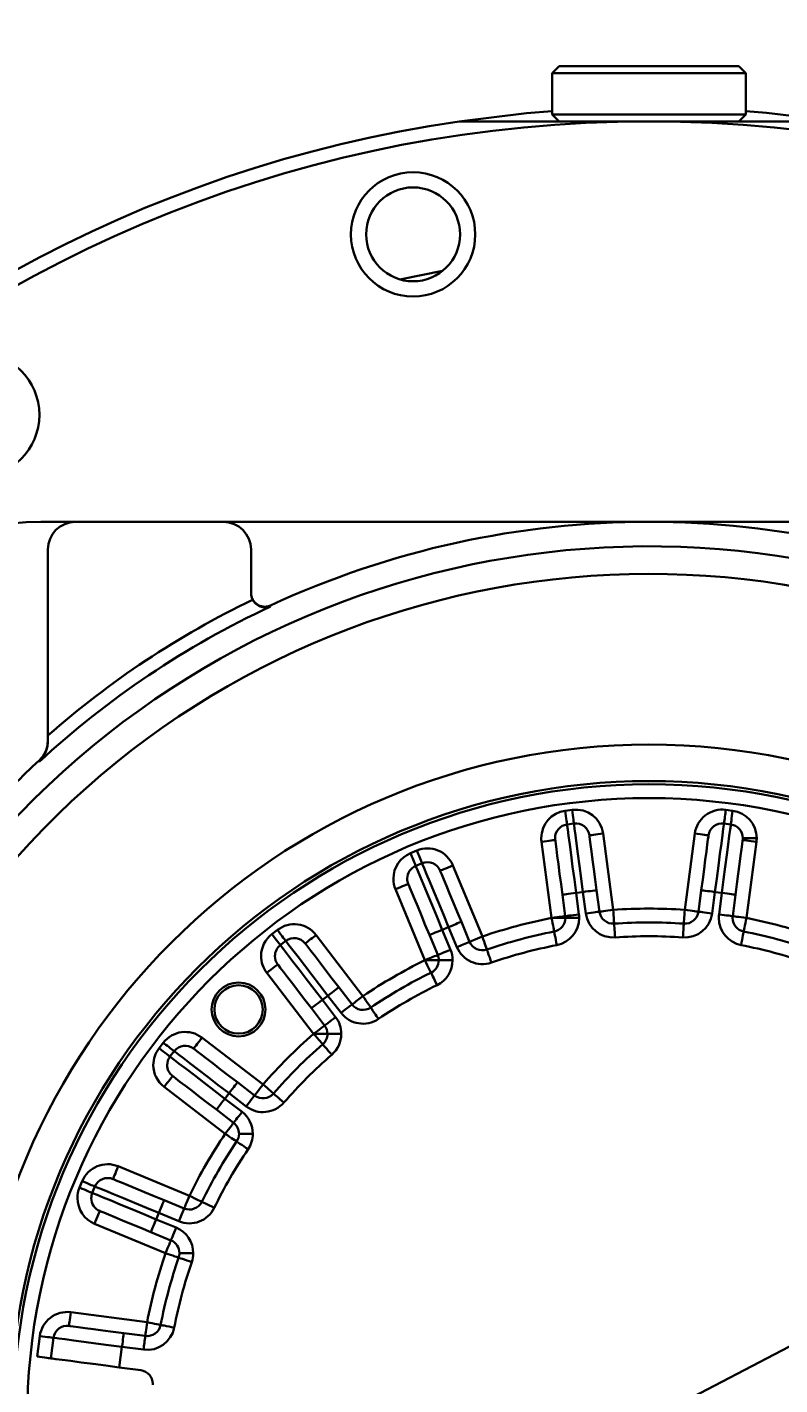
# Model space of a CAD drawing. Header units: millimetres. Extents: x 8 to 22425, y -1213 to 4973.
# Drawn here: x 2287.2 to 2341.7, y 3467.3 to 3565.6 of the extents above; entities that cross this region are included whole.
import ezdxf

# ---------------------------------------------------------------- set-up
doc = ezdxf.new("R2010")
doc.units = ezdxf.units.MM
doc.header["$PDSIZE"] = -1
doc.styles.get("Standard").update_dxf_attribs({"font": 'hyswlongfangsong.ttf'})
doc.dimstyles.new('ISO-25', dxfattribs={"dimscale": 25, "dimtxt": 3.5, "dimasz": 1.6, "dimexe": 1.25, "dimexo": 0.625, "dimtad": 1, "dimdec": 0, "dimzin": 9, "dimdsep": 46, "dimtxsty": 'Standard', "dimcen": 2.5, "dimadec": 0, "dimazin": 2, "dimtfac": 1, "dimtdec": 0, "dimtofl": 0, "dimtmove": 0, "dimatfit": 3, "dimfxl": 1, "dimarcsym": 0})

# ---------------------------------------------------------------- blocks, each defined once
blk = doc.blocks.new('*D106')
at = {"color": 0, "lineweight": -2, "transparency": 16777216}
for p, q in [((2347.866, 4204.777), (3099.953, 4204.777)), ((3068.703, 4164.777), (3068.703, 3504.777)), ((2347.866, 3464.777), (3099.953, 3464.777))]:
    blk.add_line(p, q, dxfattribs=at)
at = {"color": 0, "transparency": 16777216}
for points in [[(3062.036, 4164.777), (3075.369, 4164.777), (3068.703, 4204.777)], [(3062.036, 3504.777), (3075.369, 3504.777), (3068.703, 3464.777)]]:
    blk.add_solid(points, dxfattribs=at)
at = {"layer": 'Defpoints', "color": 0, "transparency": 16777216}
for p in [(2332.241, 4204.777), (2332.241, 3464.777), (3068.703, 3464.777)]:
    blk.add_point(p, dxfattribs=at)
at = {"color": 0, "transparency": 16777216, "insert": (3009.328, 3684.478), "char_height": 87.5, "attachment_point": 5, "rotation": 90}
blk.add_mtext('740', dxfattribs=at)
blk = doc.blocks.new('*D160')
at = {"color": 0, "lineweight": -2, "transparency": 16777216}
for p, q in [((1471.299, 4440.639), (467.052, 4440.639)), ((498.302, 2852.777), (498.302, 4400.639)), ((2323.116, 2812.777), (467.052, 2812.777))]:
    blk.add_line(p, q, dxfattribs=at)
at = {"color": 0, "transparency": 16777216}
for points in [[(491.636, 4400.639), (504.969, 4400.639), (498.302, 4440.639)], [(491.636, 2852.777), (504.969, 2852.777), (498.302, 2812.777)]]:
    blk.add_solid(points, dxfattribs=at)
at = {"layer": 'Defpoints', "color": 0, "transparency": 16777216}
for p in [(498.302, 4440.639), (1486.924, 4440.639), (2338.741, 2812.777)]:
    blk.add_point(p, dxfattribs=at)
at = {"color": 0, "transparency": 16777216, "insert": (438.927, 3626.708), "char_height": 87.5, "attachment_point": 5, "rotation": 90}
blk.add_mtext('1628', dxfattribs=at)

msp = doc.modelspace()

# ---------------------------------------------------------------- linework, layer by layer
at = {"color": 161, "lineweight": 30, "true_color": 0x67adff}
for p, q in [((2325.741, 3562.777), (2325.242, 3562.277)), ((2325.741, 3562.777), (2338.741, 3562.777)), ((2339.241, 3562.277), (2338.741, 3562.777)), ((2325.242, 3562.277), (2325.242, 3559.277)), ((2339.241, 3562.277), (2325.242, 3562.277)), ((2339.241, 3559.277), (2339.241, 3562.277)), ((2325.242, 3559.277), (2325.741, 3558.777)), ((2325.242, 3559.277), (2338.859, 3559.277)), ((2338.741, 3558.777), (2339.241, 3559.277)), ((2338.859, 3559.277), (2339.241, 3559.277)), ((2314.217, 3547.332), (2317.301, 3547.945)), ((2290.741, 3529.777), (2288.241, 3529.777)), ((2301.442, 3529.777), (2290.741, 3529.777)), ((2363.041, 3529.777), (2301.442, 3529.777)), ((2288.742, 3527.777), (2288.742, 3514.317)), ((2303.441, 3524.615), (2303.441, 3527.777)), ((2304.862, 3523.651), (2304.862, 3523.729)), ((2326.185, 3508.863), (2326.681, 3508.929)), ((2337.802, 3508.929), (2338.298, 3508.863)), ((2326.811, 3507.937), (2326.316, 3507.872)), ((2338.167, 3507.872), (2337.671, 3507.937)), ((2325.19, 3501.099), (2324.463, 3506.619)), ((2328.925, 3507.207), (2329.652, 3501.686)), ((2334.831, 3501.686), (2335.558, 3507.207)), ((2339.037, 3506.88), (2340.037, 3506.88)), ((2340.02, 3506.619), (2339.293, 3501.099)), ((2314.981, 3505.794), (2315.443, 3505.985)), ((2315.826, 3505.061), (2315.364, 3504.87)), ((2318.056, 3504.903), (2320.187, 3499.758)), ((2316.029, 3498.036), (2313.899, 3503.181)), ((2325.977, 3502.784), (2326.181, 3501.229)), ((2327.464, 3502.98), (2326.968, 3502.915)), ((2326.968, 3502.915), (2327.173, 3501.36)), ((2327.669, 3501.425), (2327.464, 3502.98)), ((2328.66, 3501.555), (2328.455, 3503.11)), ((2336.028, 3503.11), (2335.823, 3501.555)), ((2337.019, 3502.98), (2336.814, 3501.425)), ((2337.514, 3502.915), (2337.019, 3502.98)), ((2337.31, 3501.36), (2337.514, 3502.915)), ((2338.301, 3501.229), (2338.506, 3502.784)), ((2319.263, 3499.375), (2318.663, 3500.824)), ((2327.19, 3501.099), (2326.19, 3501.099)), ((2304.953, 3499.929), (2305.35, 3500.233)), ((2308.154, 3499.864), (2311.544, 3495.446)), ((2316.353, 3499.868), (2316.954, 3498.419)), ((2317.739, 3500.442), (2317.277, 3500.25)), ((2317.277, 3500.25), (2317.877, 3498.801)), ((2318.339, 3498.993), (2317.739, 3500.442)), ((2305.959, 3499.44), (2305.562, 3499.135)), ((2318.03, 3498.036), (2317.029, 3498.036)), ((2307.974, 3492.707), (2304.584, 3497.124)), ((2310.75, 3494.837), (2309.796, 3496.082)), ((2309.002, 3495.473), (2308.606, 3495.169)), ((2308.606, 3495.169), (2309.561, 3493.924)), ((2309.957, 3494.229), (2309.002, 3495.473)), ((2307.813, 3494.56), (2308.767, 3493.315)), ((2309.974, 3492.707), (2308.974, 3492.707)), ((2296.785, 3491.668), (2297.09, 3492.065)), ((2299.894, 3492.434), (2304.311, 3489.044)), ((2297.883, 3491.456), (2297.578, 3491.059)), ((2301.572, 3485.474), (2297.154, 3488.864)), ((2303.703, 3488.251), (2302.458, 3489.206)), ((2301.849, 3488.412), (2301.545, 3488.016)), ((2301.545, 3488.016), (2302.79, 3487.061)), ((2303.094, 3487.457), (2301.849, 3488.412)), ((2300.936, 3487.222), (2302.181, 3486.267)), ((2303.572, 3485.474), (2302.572, 3485.474)), ((2293.837, 3483.119), (2298.982, 3480.988)), ((2291.033, 3481.575), (2291.224, 3482.037)), ((2292.149, 3481.654), (2291.957, 3481.192)), ((2298.6, 3480.065), (2297.151, 3480.665)), ((2297.26, 3476.831), (2292.116, 3478.962)), ((2296.768, 3479.741), (2296.576, 3479.279)), ((2296.576, 3479.279), (2298.026, 3478.679)), ((2298.217, 3479.141), (2296.768, 3479.741)), ((2296.194, 3478.355), (2297.643, 3477.755)), ((2357.078, 3477.706), (2332.241, 3464.777)), ((2299.26, 3476.831), (2298.26, 3476.831)), ((2290.399, 3472.555), (2295.919, 3471.828)), ((2295.789, 3470.836), (2294.234, 3471.041)), ((2287.959, 3469.346), (2288.155, 3470.833)), ((2289.146, 3470.702), (2288.95, 3469.215)), ((2294.104, 3470.05), (2293.908, 3468.563)), ((2295.659, 3469.845), (2294.104, 3470.05)), ((2293.908, 3468.563), (2295.463, 3468.358))]:
    msp.add_line(p, q, dxfattribs=at)
at = {"color": 161, "lineweight": 30, "true_color": 0x67adff, "flags": 128}
for points in [[(2318.494, 3558.777), (2323.38, 3559.362), (2325.242, 3559.518)], [(2339.241, 3559.518), (2340.742, 3559.396), (2345.989, 3558.777)], [(2326.316, 3507.872), (2326.313, 3507.891), (2326.306, 3507.947), (2326.294, 3508.039), (2326.278, 3508.162), (2326.258, 3508.312), (2326.235, 3508.484), (2326.21, 3508.67), (2326.185, 3508.863)], [(2326.681, 3508.929), (2326.706, 3508.735), (2326.731, 3508.549), (2326.754, 3508.378), (2326.773, 3508.228), (2326.789, 3508.104), (2326.801, 3508.013), (2326.809, 3507.956), (2326.811, 3507.937)], [(2338.298, 3508.863), (2338.272, 3508.67), (2338.248, 3508.484), (2338.225, 3508.312), (2338.205, 3508.162), (2338.189, 3508.039), (2338.177, 3507.947), (2338.17, 3507.891), (2338.167, 3507.872)], [(2326.968, 3502.915), (2326.841, 3503.882), (2326.719, 3504.812), (2326.606, 3505.669), (2326.507, 3506.42), (2326.425, 3507.036), (2326.365, 3507.495), (2326.328, 3507.777), (2326.316, 3507.872)], [(2326.811, 3507.937), (2326.824, 3507.842), (2326.861, 3507.56), (2326.921, 3507.102), (2327.002, 3506.485), (2327.102, 3505.734), (2327.214, 3504.877), (2327.337, 3503.947), (2327.464, 3502.98)], [(2337.019, 3502.98), (2337.146, 3503.947), (2337.269, 3504.877), (2337.381, 3505.734), (2337.48, 3506.485), (2337.562, 3507.102), (2337.622, 3507.56), (2337.659, 3507.842), (2337.671, 3507.937)], [(2338.167, 3507.872), (2338.155, 3507.777), (2338.118, 3507.495), (2338.057, 3507.036), (2337.976, 3506.42), (2337.877, 3505.669), (2337.764, 3504.812), (2337.642, 3503.882), (2337.514, 3502.915)], [(2324.463, 3506.619), (2324.657, 3506.645), (2324.843, 3506.669), (2325.014, 3506.692), (2325.164, 3506.712), (2325.288, 3506.728), (2325.379, 3506.74), (2325.436, 3506.747), (2325.455, 3506.75)], [(2325.977, 3502.784), (2325.875, 3503.558), (2325.777, 3504.302), (2325.687, 3504.987), (2325.608, 3505.588), (2325.543, 3506.082), (2325.495, 3506.448), (2325.465, 3506.674), (2325.455, 3506.75)], [(2327.933, 3507.076), (2327.952, 3507.079), (2328.009, 3507.086), (2328.101, 3507.098), (2328.224, 3507.114), (2328.374, 3507.134), (2328.546, 3507.157), (2328.731, 3507.181), (2328.925, 3507.207)], [(2327.933, 3507.076), (2327.943, 3507), (2327.973, 3506.774), (2328.021, 3506.408), (2328.086, 3505.915), (2328.165, 3505.314), (2328.256, 3504.628), (2328.354, 3503.884), (2328.455, 3503.11)], [(2335.558, 3507.207), (2335.751, 3507.181), (2335.937, 3507.157), (2336.109, 3507.134), (2336.259, 3507.114), (2336.382, 3507.098), (2336.474, 3507.086), (2336.531, 3507.079), (2336.55, 3507.076)], [(2336.028, 3503.11), (2336.129, 3503.884), (2336.227, 3504.628), (2336.317, 3505.314), (2336.397, 3505.915), (2336.461, 3506.408), (2336.51, 3506.774), (2336.54, 3507), (2336.55, 3507.076)], [(2339.028, 3506.75), (2339.018, 3506.674), (2338.988, 3506.448), (2338.94, 3506.082), (2338.875, 3505.588), (2338.796, 3504.987), (2338.706, 3504.302), (2338.608, 3503.558), (2338.506, 3502.784)], [(2339.028, 3506.75), (2339.047, 3506.747), (2339.104, 3506.74), (2339.195, 3506.728), (2339.319, 3506.712), (2339.469, 3506.692), (2339.64, 3506.669), (2339.826, 3506.645), (2340.02, 3506.619)], [(2317.277, 3500.25), (2316.904, 3501.152), (2316.545, 3502.018), (2316.214, 3502.817), (2315.924, 3503.517), (2315.686, 3504.091), (2315.509, 3504.518), (2315.401, 3504.781), (2315.364, 3504.87)], [(2315.826, 3505.061), (2315.863, 3504.972), (2315.971, 3504.709), (2316.148, 3504.283), (2316.386, 3503.708), (2316.676, 3503.008), (2317.007, 3502.209), (2317.366, 3501.343), (2317.739, 3500.442)], [(2317.132, 3504.52), (2317.15, 3504.527), (2317.203, 3504.549), (2317.288, 3504.584), (2317.403, 3504.632), (2317.543, 3504.69), (2317.703, 3504.756), (2317.876, 3504.828), (2318.056, 3504.903)], [(2317.132, 3504.52), (2317.161, 3504.449), (2317.249, 3504.239), (2317.39, 3503.897), (2317.581, 3503.437), (2317.812, 3502.877), (2318.077, 3502.239), (2318.365, 3501.545), (2318.663, 3500.824)], [(2313.899, 3503.181), (2314.079, 3503.255), (2314.252, 3503.327), (2314.412, 3503.393), (2314.552, 3503.451), (2314.667, 3503.499), (2314.752, 3503.534), (2314.805, 3503.556), (2314.823, 3503.563)], [(2316.353, 3499.868), (2316.055, 3500.589), (2315.768, 3501.282), (2315.503, 3501.921), (2315.271, 3502.481), (2315.081, 3502.94), (2314.939, 3503.282), (2314.852, 3503.492), (2314.823, 3503.563)], [(2325.977, 3502.784), (2325.996, 3502.787), (2326.052, 3502.794), (2326.144, 3502.806), (2326.267, 3502.822), (2326.417, 3502.842), (2326.589, 3502.865), (2326.775, 3502.889), (2326.968, 3502.915)], [(2327.464, 3502.98), (2327.658, 3503.005), (2327.844, 3503.03), (2328.015, 3503.052), (2328.165, 3503.072), (2328.288, 3503.088), (2328.38, 3503.1), (2328.436, 3503.108), (2328.455, 3503.11)], [(2336.028, 3503.11), (2336.047, 3503.108), (2336.103, 3503.1), (2336.194, 3503.088), (2336.318, 3503.072), (2336.468, 3503.052), (2336.639, 3503.03), (2336.825, 3503.005), (2337.019, 3502.98)], [(2337.514, 3502.915), (2337.708, 3502.889), (2337.894, 3502.865), (2338.066, 3502.842), (2338.216, 3502.822), (2338.339, 3502.806), (2338.43, 3502.794), (2338.487, 3502.787), (2338.506, 3502.784)], [(2328.66, 3501.555), (2328.641, 3501.553), (2328.585, 3501.545), (2328.493, 3501.533), (2328.37, 3501.517), (2328.219, 3501.497), (2328.048, 3501.475), (2327.862, 3501.45), (2327.669, 3501.425)], [(2329.652, 3501.686), (2329.458, 3501.66), (2329.272, 3501.636), (2329.101, 3501.613), (2328.951, 3501.594), (2328.827, 3501.577), (2328.736, 3501.565), (2328.679, 3501.558), (2328.66, 3501.555)], [(2329.652, 3501.686), (2329.665, 3501.491), (2329.678, 3501.304), (2329.69, 3501.132), (2329.701, 3500.981), (2329.71, 3500.856), (2329.716, 3500.764), (2329.72, 3500.708), (2329.722, 3500.688)], [(2334.831, 3501.686), (2334.817, 3501.491), (2334.804, 3501.304), (2334.793, 3501.132), (2334.782, 3500.981), (2334.773, 3500.856), (2334.766, 3500.764), (2334.763, 3500.708), (2334.761, 3500.688)], [(2335.823, 3501.555), (2335.803, 3501.558), (2335.747, 3501.565), (2335.656, 3501.577), (2335.532, 3501.594), (2335.382, 3501.613), (2335.211, 3501.636), (2335.025, 3501.66), (2334.831, 3501.686)], [(2336.814, 3501.425), (2336.621, 3501.45), (2336.435, 3501.475), (2336.263, 3501.497), (2336.113, 3501.517), (2335.99, 3501.533), (2335.898, 3501.545), (2335.842, 3501.553), (2335.823, 3501.555)], [(2317.739, 3500.442), (2317.919, 3500.516), (2318.093, 3500.588), (2318.253, 3500.654), (2318.392, 3500.712), (2318.507, 3500.76), (2318.592, 3500.795), (2318.645, 3500.817), (2318.663, 3500.824)], [(2326.181, 3501.229), (2326.163, 3501.227), (2326.106, 3501.219), (2326.014, 3501.207), (2325.891, 3501.191), (2325.741, 3501.171), (2325.57, 3501.148), (2325.384, 3501.124), (2325.19, 3501.099)], [(2325.19, 3501.099), (2325.227, 3500.907), (2325.263, 3500.723), (2325.296, 3500.553), (2325.325, 3500.404), (2325.349, 3500.282), (2325.366, 3500.192), (2325.377, 3500.136), (2325.381, 3500.117)], [(2327.173, 3501.36), (2326.98, 3501.334), (2326.794, 3501.31), (2326.622, 3501.287), (2326.472, 3501.267), (2326.349, 3501.251), (2326.257, 3501.239), (2326.2, 3501.232), (2326.181, 3501.229)], [(2329.791, 3499.691), (2329.778, 3499.885), (2329.765, 3500.073), (2329.753, 3500.245), (2329.742, 3500.396), (2329.733, 3500.52), (2329.727, 3500.612), (2329.723, 3500.669), (2329.722, 3500.688)], [(2334.691, 3499.691), (2334.705, 3499.885), (2334.718, 3500.073), (2334.73, 3500.245), (2334.741, 3500.396), (2334.75, 3500.52), (2334.756, 3500.612), (2334.76, 3500.669), (2334.761, 3500.688)], [(2338.301, 3501.229), (2338.282, 3501.232), (2338.226, 3501.239), (2338.134, 3501.251), (2338.011, 3501.267), (2337.861, 3501.287), (2337.689, 3501.31), (2337.503, 3501.334), (2337.31, 3501.36)], [(2339.293, 3501.099), (2339.099, 3501.124), (2338.913, 3501.148), (2338.742, 3501.171), (2338.592, 3501.191), (2338.468, 3501.207), (2338.377, 3501.219), (2338.32, 3501.227), (2338.301, 3501.229)], [(2339.293, 3501.099), (2339.256, 3500.907), (2339.22, 3500.723), (2339.187, 3500.553), (2339.158, 3500.404), (2339.134, 3500.282), (2339.117, 3500.192), (2339.106, 3500.136), (2339.102, 3500.117)], [(2305.562, 3499.135), (2305.55, 3499.151), (2305.516, 3499.196), (2305.459, 3499.269), (2305.384, 3499.368), (2305.292, 3499.488), (2305.186, 3499.625), (2305.072, 3499.774), (2304.953, 3499.929)], [(2305.35, 3500.233), (2305.468, 3500.078), (2305.583, 3499.929), (2305.688, 3499.792), (2305.78, 3499.672), (2305.856, 3499.573), (2305.912, 3499.5), (2305.947, 3499.455), (2305.959, 3499.44)], [(2316.353, 3499.868), (2316.371, 3499.875), (2316.423, 3499.897), (2316.509, 3499.932), (2316.624, 3499.98), (2316.764, 3500.038), (2316.924, 3500.104), (2317.097, 3500.176), (2317.277, 3500.25)], [(2320.187, 3499.758), (2320.007, 3499.683), (2319.834, 3499.612), (2319.674, 3499.545), (2319.534, 3499.487), (2319.419, 3499.44), (2319.333, 3499.404), (2319.281, 3499.383), (2319.263, 3499.375)], [(2320.187, 3499.758), (2320.25, 3499.574), (2320.312, 3499.396), (2320.368, 3499.233), (2320.417, 3499.089), (2320.458, 3498.972), (2320.488, 3498.885), (2320.507, 3498.831), (2320.513, 3498.813)], [(2325.571, 3499.135), (2325.534, 3499.327), (2325.499, 3499.511), (2325.466, 3499.681), (2325.437, 3499.829), (2325.413, 3499.951), (2325.395, 3500.042), (2325.385, 3500.098), (2325.381, 3500.117)], [(2338.911, 3499.135), (2338.949, 3499.327), (2338.984, 3499.511), (2339.017, 3499.681), (2339.046, 3499.829), (2339.07, 3499.951), (2339.087, 3500.042), (2339.098, 3500.098), (2339.102, 3500.117)], [(2308.606, 3495.169), (2308.012, 3495.942), (2307.441, 3496.687), (2306.915, 3497.372), (2306.454, 3497.974), (2306.075, 3498.467), (2305.794, 3498.833), (2305.621, 3499.059), (2305.562, 3499.135)], [(2305.959, 3499.44), (2306.017, 3499.364), (2306.19, 3499.138), (2306.472, 3498.771), (2306.85, 3498.278), (2307.311, 3497.677), (2307.837, 3496.991), (2308.409, 3496.247), (2309.002, 3495.473)], [(2307.361, 3499.255), (2307.407, 3499.194), (2307.546, 3499.014), (2307.771, 3498.72), (2308.074, 3498.326), (2308.443, 3497.845), (2308.864, 3497.296), (2309.321, 3496.701), (2309.796, 3496.082)], [(2317.877, 3498.801), (2317.697, 3498.727), (2317.524, 3498.655), (2317.364, 3498.589), (2317.224, 3498.531), (2317.109, 3498.483), (2317.024, 3498.448), (2316.971, 3498.426), (2316.954, 3498.419)], [(2320.839, 3497.867), (2320.775, 3498.052), (2320.714, 3498.229), (2320.658, 3498.392), (2320.608, 3498.536), (2320.568, 3498.653), (2320.538, 3498.741), (2320.519, 3498.794), (2320.513, 3498.813)], [(2304.584, 3497.124), (2304.739, 3497.243), (2304.888, 3497.357), (2305.025, 3497.463), (2305.145, 3497.555), (2305.243, 3497.631), (2305.317, 3497.687), (2305.362, 3497.722), (2305.377, 3497.733)], [(2307.813, 3494.56), (2307.337, 3495.179), (2306.88, 3495.774), (2306.459, 3496.323), (2306.091, 3496.804), (2305.788, 3497.198), (2305.563, 3497.492), (2305.424, 3497.672), (2305.377, 3497.733)], [(2316.029, 3498.036), (2316.115, 3497.861), (2316.197, 3497.692), (2316.273, 3497.536), (2316.339, 3497.4), (2316.394, 3497.288), (2316.434, 3497.205), (2316.459, 3497.154), (2316.468, 3497.137)], [(2316.906, 3496.238), (2316.821, 3496.413), (2316.738, 3496.582), (2316.663, 3496.737), (2316.596, 3496.874), (2316.542, 3496.986), (2316.501, 3497.069), (2316.476, 3497.12), (2316.468, 3497.137)], [(2309.002, 3495.473), (2309.157, 3495.592), (2309.306, 3495.706), (2309.443, 3495.811), (2309.564, 3495.903), (2309.662, 3495.979), (2309.735, 3496.035), (2309.781, 3496.07), (2309.796, 3496.082)], [(2307.813, 3494.56), (2307.828, 3494.572), (2307.873, 3494.606), (2307.946, 3494.662), (2308.045, 3494.738), (2308.165, 3494.83), (2308.302, 3494.936), (2308.451, 3495.05), (2308.606, 3495.169)], [(2310.75, 3494.837), (2310.735, 3494.826), (2310.69, 3494.791), (2310.617, 3494.735), (2310.518, 3494.659), (2310.398, 3494.567), (2310.261, 3494.462), (2310.112, 3494.347), (2309.957, 3494.229)], [(2311.544, 3495.446), (2311.653, 3495.284), (2311.758, 3495.129), (2311.855, 3494.986), (2311.94, 3494.86), (2312.009, 3494.757), (2312.061, 3494.68), (2312.093, 3494.633), (2312.103, 3494.617)], [(2309.561, 3493.924), (2309.406, 3493.805), (2309.257, 3493.691), (2309.12, 3493.586), (2308.999, 3493.494), (2308.901, 3493.418), (2308.828, 3493.362), (2308.783, 3493.327), (2308.767, 3493.315)], [(2308.767, 3493.315), (2308.752, 3493.304), (2308.707, 3493.269), (2308.634, 3493.213), (2308.535, 3493.137), (2308.415, 3493.045), (2308.278, 3492.94), (2308.129, 3492.825), (2307.974, 3492.707)], [(2307.974, 3492.707), (2308.102, 3492.559), (2308.225, 3492.418), (2308.338, 3492.287), (2308.438, 3492.173), (2308.519, 3492.079), (2308.58, 3492.009), (2308.617, 3491.966), (2308.63, 3491.952)], [(2299.285, 3491.641), (2299.296, 3491.656), (2299.331, 3491.701), (2299.387, 3491.774), (2299.463, 3491.873), (2299.555, 3491.993), (2299.661, 3492.13), (2299.775, 3492.279), (2299.894, 3492.434)], [(2309.286, 3491.197), (2309.158, 3491.344), (2309.035, 3491.486), (2308.921, 3491.616), (2308.822, 3491.731), (2308.74, 3491.825), (2308.68, 3491.894), (2308.642, 3491.937), (2308.63, 3491.952)], [(2297.578, 3491.059), (2297.563, 3491.071), (2297.518, 3491.106), (2297.445, 3491.162), (2297.346, 3491.238), (2297.226, 3491.33), (2297.089, 3491.435), (2296.94, 3491.549), (2296.785, 3491.668)], [(2301.545, 3488.016), (2300.771, 3488.609), (2300.027, 3489.18), (2299.341, 3489.707), (2298.74, 3490.168), (2298.247, 3490.546), (2297.88, 3490.828), (2297.655, 3491.001), (2297.578, 3491.059)], [(2297.883, 3491.456), (2297.959, 3491.398), (2298.185, 3491.224), (2298.551, 3490.943), (2299.045, 3490.565), (2299.646, 3490.103), (2300.332, 3489.577), (2301.075, 3489.006), (2301.849, 3488.412)], [(2299.285, 3491.641), (2299.346, 3491.594), (2299.527, 3491.455), (2299.82, 3491.23), (2300.214, 3490.927), (2300.695, 3490.559), (2301.244, 3490.138), (2301.839, 3489.681), (2302.458, 3489.206)], [(2300.936, 3487.222), (2300.317, 3487.697), (2299.722, 3488.154), (2299.173, 3488.575), (2298.693, 3488.944), (2298.298, 3489.247), (2298.005, 3489.472), (2297.824, 3489.611), (2297.763, 3489.657)], [(2301.849, 3488.412), (2301.968, 3488.567), (2302.082, 3488.716), (2302.188, 3488.853), (2302.28, 3488.973), (2302.356, 3489.072), (2302.412, 3489.145), (2302.447, 3489.19), (2302.458, 3489.206)], [(2304.311, 3489.044), (2304.192, 3488.889), (2304.079, 3488.741), (2303.973, 3488.603), (2303.881, 3488.483), (2303.805, 3488.385), (2303.749, 3488.311), (2303.714, 3488.266), (2303.703, 3488.251)], [(2305.066, 3488.388), (2305.052, 3488.401), (2305.009, 3488.438), (2304.939, 3488.499), (2304.845, 3488.58), (2304.731, 3488.68), (2304.6, 3488.793), (2304.459, 3488.916), (2304.311, 3489.044)], [(2300.936, 3487.222), (2300.948, 3487.238), (2300.983, 3487.283), (2301.039, 3487.356), (2301.114, 3487.455), (2301.207, 3487.575), (2301.312, 3487.712), (2301.426, 3487.861), (2301.545, 3488.016)], [(2303.703, 3488.251), (2303.691, 3488.236), (2303.657, 3488.19), (2303.6, 3488.117), (2303.524, 3488.018), (2303.432, 3487.898), (2303.327, 3487.761), (2303.213, 3487.612), (2303.094, 3487.457)], [(2305.821, 3487.732), (2305.674, 3487.86), (2305.532, 3487.983), (2305.402, 3488.097), (2305.287, 3488.196), (2305.193, 3488.278), (2305.124, 3488.338), (2305.081, 3488.376), (2305.066, 3488.388)], [(2302.79, 3487.061), (2302.671, 3486.906), (2302.556, 3486.757), (2302.451, 3486.62), (2302.359, 3486.5), (2302.283, 3486.401), (2302.227, 3486.328), (2302.193, 3486.283), (2302.181, 3486.267)], [(2302.181, 3486.267), (2302.169, 3486.252), (2302.134, 3486.207), (2302.078, 3486.134), (2302.002, 3486.035), (2301.91, 3485.915), (2301.805, 3485.778), (2301.691, 3485.629), (2301.572, 3485.474)], [(2301.572, 3485.474), (2301.734, 3485.365), (2301.889, 3485.26), (2302.032, 3485.163), (2302.158, 3485.079), (2302.261, 3485.009), (2302.338, 3484.957), (2302.385, 3484.925), (2302.401, 3484.915)], [(2303.23, 3484.355), (2303.068, 3484.464), (2302.913, 3484.569), (2302.769, 3484.666), (2302.644, 3484.751), (2302.541, 3484.82), (2302.464, 3484.872), (2302.417, 3484.904), (2302.401, 3484.915)], [(2293.455, 3482.196), (2293.462, 3482.213), (2293.484, 3482.266), (2293.519, 3482.351), (2293.567, 3482.466), (2293.625, 3482.606), (2293.691, 3482.766), (2293.763, 3482.939), (2293.837, 3483.119)], [(2291.224, 3482.037), (2291.405, 3481.962), (2291.578, 3481.891), (2291.737, 3481.824), (2291.878, 3481.766), (2291.993, 3481.719), (2292.078, 3481.683), (2292.13, 3481.662), (2292.149, 3481.654)], [(2293.455, 3482.196), (2293.526, 3482.166), (2293.736, 3482.079), (2294.078, 3481.938), (2294.537, 3481.747), (2295.097, 3481.515), (2295.736, 3481.251), (2296.43, 3480.963), (2297.151, 3480.665)], [(2291.957, 3481.192), (2291.939, 3481.2), (2291.887, 3481.222), (2291.801, 3481.257), (2291.686, 3481.304), (2291.546, 3481.362), (2291.387, 3481.429), (2291.213, 3481.5), (2291.033, 3481.575)], [(2296.576, 3479.279), (2295.675, 3479.652), (2294.809, 3480.011), (2294.01, 3480.342), (2293.31, 3480.632), (2292.736, 3480.87), (2292.309, 3481.047), (2292.046, 3481.156), (2291.957, 3481.192)], [(2292.149, 3481.654), (2292.237, 3481.618), (2292.5, 3481.509), (2292.927, 3481.332), (2293.501, 3481.094), (2294.201, 3480.804), (2295, 3480.473), (2295.866, 3480.114), (2296.768, 3479.741)], [(2298.982, 3480.988), (2298.908, 3480.808), (2298.836, 3480.635), (2298.769, 3480.475), (2298.712, 3480.335), (2298.664, 3480.22), (2298.629, 3480.135), (2298.607, 3480.082), (2298.6, 3480.065)], [(2299.881, 3480.55), (2299.864, 3480.559), (2299.813, 3480.584), (2299.73, 3480.624), (2299.618, 3480.679), (2299.482, 3480.745), (2299.326, 3480.821), (2299.158, 3480.903), (2298.982, 3480.988)], [(2292.116, 3478.962), (2292.19, 3479.142), (2292.262, 3479.316), (2292.328, 3479.475), (2292.386, 3479.615), (2292.434, 3479.73), (2292.469, 3479.816), (2292.491, 3479.868), (2292.498, 3479.886)], [(2296.194, 3478.355), (2295.473, 3478.654), (2294.78, 3478.941), (2294.141, 3479.206), (2293.58, 3479.437), (2293.121, 3479.628), (2292.779, 3479.769), (2292.569, 3479.856), (2292.498, 3479.886)], [(2296.768, 3479.741), (2296.843, 3479.921), (2296.914, 3480.095), (2296.98, 3480.254), (2297.038, 3480.394), (2297.086, 3480.509), (2297.121, 3480.594), (2297.143, 3480.647), (2297.151, 3480.665)], [(2300.78, 3480.112), (2300.605, 3480.198), (2300.436, 3480.28), (2300.281, 3480.356), (2300.144, 3480.422), (2300.033, 3480.476), (2299.95, 3480.517), (2299.899, 3480.542), (2299.881, 3480.55)], [(2298.026, 3478.679), (2297.951, 3478.499), (2297.879, 3478.325), (2297.813, 3478.165), (2297.755, 3478.025), (2297.707, 3477.911), (2297.672, 3477.825), (2297.65, 3477.773), (2297.643, 3477.755)], [(2297.643, 3477.755), (2297.635, 3477.737), (2297.614, 3477.685), (2297.578, 3477.599), (2297.531, 3477.484), (2297.473, 3477.344), (2297.407, 3477.185), (2297.335, 3477.011), (2297.26, 3476.831)], [(2297.26, 3476.831), (2297.445, 3476.767), (2297.622, 3476.706), (2297.785, 3476.65), (2297.929, 3476.601), (2298.046, 3476.56), (2298.134, 3476.53), (2298.187, 3476.511), (2298.205, 3476.505)], [(2299.151, 3476.179), (2298.966, 3476.243), (2298.789, 3476.304), (2298.626, 3476.36), (2298.482, 3476.41), (2298.365, 3476.45), (2298.277, 3476.48), (2298.224, 3476.499), (2298.205, 3476.505)], [(2290.268, 3471.563), (2290.271, 3471.582), (2290.278, 3471.639), (2290.29, 3471.73), (2290.307, 3471.854), (2290.326, 3472.004), (2290.349, 3472.175), (2290.373, 3472.361), (2290.399, 3472.555)], [(2290.268, 3471.563), (2290.344, 3471.553), (2290.57, 3471.524), (2290.936, 3471.475), (2291.43, 3471.41), (2292.031, 3471.331), (2292.716, 3471.241), (2293.46, 3471.143), (2294.234, 3471.041)], [(2294.104, 3470.05), (2294.129, 3470.243), (2294.153, 3470.429), (2294.176, 3470.601), (2294.196, 3470.751), (2294.212, 3470.874), (2294.224, 3470.966), (2294.231, 3471.022), (2294.234, 3471.041)], [(2295.919, 3471.828), (2295.894, 3471.635), (2295.87, 3471.449), (2295.847, 3471.277), (2295.827, 3471.127), (2295.811, 3471.004), (2295.799, 3470.912), (2295.792, 3470.856), (2295.789, 3470.836)], [(2296.901, 3471.637), (2296.883, 3471.641), (2296.826, 3471.652), (2296.736, 3471.669), (2296.614, 3471.693), (2296.465, 3471.722), (2296.295, 3471.755), (2296.111, 3471.791), (2295.919, 3471.828)], [(2297.883, 3471.447), (2297.691, 3471.484), (2297.507, 3471.52), (2297.337, 3471.553), (2297.189, 3471.582), (2297.067, 3471.605), (2296.976, 3471.623), (2296.92, 3471.634), (2296.901, 3471.637)], [(2288.155, 3470.833), (2288.348, 3470.807), (2288.534, 3470.783), (2288.706, 3470.76), (2288.856, 3470.741), (2288.979, 3470.724), (2289.071, 3470.712), (2289.127, 3470.705), (2289.146, 3470.702)], [(2289.146, 3470.702), (2289.241, 3470.69), (2289.524, 3470.653), (2289.982, 3470.592), (2290.598, 3470.511), (2291.349, 3470.412), (2292.206, 3470.3), (2293.137, 3470.177), (2294.104, 3470.05)], [(2288.95, 3469.215), (2288.931, 3469.218), (2288.875, 3469.225), (2288.783, 3469.237), (2288.66, 3469.253), (2288.51, 3469.273), (2288.339, 3469.296), (2288.152, 3469.32), (2287.959, 3469.346)], [(2293.908, 3468.563), (2292.941, 3468.69), (2292.011, 3468.812), (2291.153, 3468.925), (2290.402, 3469.024), (2289.786, 3469.105), (2289.328, 3469.166), (2289.046, 3469.203), (2288.95, 3469.215)]]:
    msp.add_lwpolyline(points, dxfattribs=at)
at = {"color": 161, "lineweight": 30, "true_color": 0x67adff}
for centre, radius in [((2315.171, 3550.595), 4.5), ((2315.171, 3550.595), 3.4), ((2283.629, 3537.53), 4.5)]:
    msp.add_circle(centre, radius, dxfattribs=at)
for centre, radius, start, end in [((2332.241, 3464.777), 120, 90, 226.47445), ((2332.241, 3464.777), 121, 236.90627, 79.56818), ((2332.241, 3464.777), 95, 98.32066, 260.60976), ((2332.241, 3464.777), 94, 90, 260.50895), ((2332.241, 3464.777), 94, 279.49105, 90), ((2288.241, 3508.777), 21, 90, 180), ((2290.741, 3527.777), 2, 90, 180), ((2301.441, 3527.777), 2, 0, 90), ((2332.241, 3464.777), 65, 65.08859, 114.91114), ((2332.241, 3464.777), 63.228, 62.07362, 143.92638), ((2332.241, 3464.777), 61.231, 60.77611, 145.22389), ((2332.241, 3464.777), 65.928, 115.7869, 131.28544), ((2332.241, 3464.777), 64.929, 114.9402, 132.83184), ((2332.241, 3464.777), 48.871, 0, 180), ((2332.241, 3464.777), 65, 132.7737, 137.2263), ((2332.241, 3464.777), 46.237, 0, 180), ((2332.241, 3464.777), 46, 0, 180), ((2332.241, 3464.777), 45, 0, 180), ((2326.446, 3506.88), 2, 97.5, 180), ((2326.942, 3506.946), 2, 7.5, 97.5), ((2337.541, 3506.946), 2, 82.5, 172.5), ((2629.882, 3469.932), 294.672, 172.39525, 172.58969), ((2338.037, 3506.88), 2, 0, 82.5), ((2326.446, 3506.88), 1, 97.5, 180), ((2326.942, 3506.946), 1, 7.5, 97.5), ((2337.541, 3506.946), 1, 82.5, 172.5), ((2338.037, 3506.88), 1, 0, 82.5), ((2326.446, 3506.88), 2, 180, 187.5), ((2326.446, 3506.88), 1, 180, 187.5), ((2338.037, 3506.88), 1, 352.5, 0), ((2338.037, 3506.88), 2, 352.5, 0), ((2315.746, 3503.946), 2, 112.5, 180), ((2081.465, 3408.471), 252.985, 22.39839, 22.62489), ((2316.208, 3504.137), 2, 22.5, 112.5), ((2688.967, 3660.251), 404.127, 202.44075, 202.58253), ((2315.746, 3503.946), 1, 112.5, 180), ((2316.208, 3504.137), 1, 22.5, 112.5), ((2315.746, 3503.946), 2, 180, 202.5), ((2315.746, 3503.946), 1, 180, 202.5), ((2329.652, 3501.686), 1, 187.5, 274.01365), ((2332.241, 3464.777), 37, 85.98635, 94.01365), ((2334.831, 3501.686), 1, 265.98635, 352.5), ((2306.567, 3498.646), 2, 37.5, 127.5), ((2332.241, 3464.777), 37, 100.98635, 109.01365), ((2325.19, 3501.099), 1, 280.98635, 0), ((2325.19, 3501.099), 2, 280.98635, 0), ((2325.19, 3501.099), 1, 0, 7.5), ((2325.19, 3501.099), 2, 0, 7.5), ((2329.652, 3501.686), 2, 187.5, 274.01365), ((2332.241, 3464.777), 36, 85.98635, 94.01365), ((2334.831, 3501.686), 2, 265.98635, 352.5), ((2339.293, 3501.099), 2, 172.5, 180), ((2339.293, 3501.099), 2, 180, 259.01365), ((2339.293, 3501.099), 1, 172.5, 180), ((2339.293, 3501.099), 1, 180, 259.01365), ((2332.241, 3464.777), 37, 70.98635, 79.01365), ((2306.171, 3498.342), 2, 127.5, 180), ((2306.567, 3498.646), 1, 37.5, 127.5), ((2444.491, 3321.336), 224.633, 127.36797, 127.62305), ((2332.241, 3464.777), 36, 100.98635, 109.01365), ((2332.241, 3464.777), 35, 85.98635, 94.01365), ((2332.241, 3464.777), 36, 70.98635, 79.01365), ((2306.171, 3498.342), 1, 127.5, 180), ((2316.03, 3498.036), 2, 0, 22.5), ((2449.58, 3183.409), 341.785, 112.41311, 112.58079), ((2320.187, 3499.758), 2, 202.5, 289.01365), ((2320.187, 3499.758), 1, 202.5, 289.01365), ((2332.241, 3464.777), 35, 100.98635, 109.01365), ((2332.241, 3464.777), 35, 70.98635, 79.01365), ((2306.171, 3498.342), 2, 180, 217.5), ((2306.171, 3498.342), 1, 180, 217.5), ((2332.241, 3464.777), 37, 115.98635, 124.01365), ((2447.27, 3182.452), 341.785, 112.41311, 112.58079), ((2316.03, 3498.036), 1, 295.98635, 0), ((2316.03, 3498.036), 2, 295.98635, 0), ((2316.03, 3498.036), 1, 0, 22.5), ((2332.241, 3464.777), 36, 115.98635, 124.01365), ((2302.543, 3494.475), 1.95, 0, 180), ((2302.543, 3494.475), 1.75, 0, 180), ((2332.241, 3464.777), 35, 115.98635, 124.01365), ((2030.002, 3861.597), 461.879, 307.43348, 307.55754), ((2311.544, 3495.446), 1, 217.5, 304.01365), ((2302.543, 3494.475), 1.95, 180, 0), ((2302.543, 3494.475), 1.75, 180, 0), ((2307.974, 3492.707), 2, 0, 37.5), ((2311.544, 3495.446), 2, 217.5, 304.01365), ((2023.423, 3299.208), 348.599, 33.92996, 34.09431), ((2298.676, 3490.847), 2, 52.5, 142.5), ((2332.241, 3464.777), 37, 130.98635, 139.01365), ((2307.974, 3492.707), 1, 310.98635, 0), ((2307.974, 3492.707), 1, 0, 37.5), ((2307.974, 3492.707), 2, 310.98635, 0), ((2578.631, 3858.216), 461.879, 232.44246, 232.56652), ((2298.676, 3490.847), 1, 52.5, 142.5), ((2332.241, 3464.777), 36, 130.98635, 139.01365), ((2298.372, 3490.451), 2, 142.5, 180), ((2298.372, 3490.451), 1, 142.5, 180), ((2332.241, 3464.777), 35, 130.98635, 139.01365), ((2298.372, 3490.451), 2, 180, 232.5), ((2298.372, 3490.451), 1, 180, 232.5), ((2553.054, 3293.234), 322.111, 142.42496, 142.6028), ((2304.311, 3489.044), 1, 232.5, 319.01365), ((2301.572, 3485.474), 2, 0, 52.5), ((2304.311, 3489.044), 2, 232.5, 319.01365), ((2301.572, 3485.474), 1, 0, 52.5), ((2332.241, 3464.777), 37, 145.98635, 154.01365), ((2332.241, 3464.777), 36, 145.98635, 154.01365), ((2301.572, 3485.474), 1, 325.98635, 0), ((2301.572, 3485.474), 2, 325.98635, 0), ((2332.241, 3464.777), 35, 145.98635, 154.01365), ((2293.072, 3481.272), 2, 67.5, 157.5), ((2293.072, 3481.272), 1, 67.5, 157.5), ((2292.881, 3480.81), 2, 157.5, 180), ((2292.881, 3480.81), 1, 157.5, 180), ((2292.881, 3480.81), 2, 180, 247.5), ((2292.881, 3480.81), 1, 180, 247.5), ((2298.982, 3480.988), 2, 247.5, 334.01365), ((2064.701, 3576.463), 252.985, 337.37511, 337.60161), ((2298.982, 3480.988), 1, 247.5, 334.01365), ((2581.367, 3360.706), 308.488, 157.39549, 157.58123), ((2297.26, 3476.831), 2, 0, 67.5), ((2297.26, 3476.831), 1, 0, 67.5), ((2332.241, 3464.777), 37, 160.98635, 169.01365), ((2332.241, 3464.777), 36, 160.98635, 169.01365), ((2332.241, 3464.777), 35, 160.98635, 169.01365), ((2297.26, 3476.831), 1, 340.98635, 0), ((2297.26, 3476.831), 2, 340.98635, 0), ((2332.241, 3464.777), 138, 258.31337, 4.16059), ((2332.241, 3464.777), 130, 258.4412, 4.03275), ((2290.138, 3470.572), 2, 82.5, 172.5), ((2290.138, 3470.572), 1, 82.5, 172.5), ((2295.92, 3471.828), 2, 262.5, 349.01365), ((2295.92, 3471.828), 1, 262.5, 349.01365), ((1960.026, 3514.578), 338.601, 352.40831, 352.57753), ((2295.332, 3467.366), 1, 0, 82.5), ((2295.332, 3467.366), 1, 355.98635, 0)]:
    msp.add_arc(centre, radius, start, end, dxfattribs=at)
for points, knots in [([(2318.494, 3558.777), (2320.77, 3558.777), (2325.335, 3558.777), (2329.935, 3558.777), (2332.241, 3558.777)], [0, 0, 0, 0, 0.4987299, 1, 1, 1, 1]), ([(2332.241, 3558.777), (2334.536, 3558.777), (2339.136, 3558.777), (2343.701, 3558.777), (2345.989, 3558.777)], [0, 0, 0, 0, 0.498673, 1, 1, 1, 1]), ([(2303.441, 3524.636), (2303.451, 3524.532), (2303.468, 3524.338), (2303.591, 3524.092), (2303.739, 3523.914), (2303.918, 3523.774), (2304.128, 3523.675), (2304.376, 3523.628), (2304.595, 3523.641), (2304.757, 3523.684), (2304.834, 3523.717), (2304.862, 3523.729)], [0, 0, 0, 0, 0.154966, 0.289899, 0.404938, 0.499925, 0.628205, 0.74979, 0.874663, 0.9539, 1, 1, 1, 1]), ([(2303.441, 3524.615), (2303.449, 3524.518), (2303.461, 3524.352), (2303.531, 3524.202), (2303.561, 3524.139)], [0, 0, 0, 0, 0.581574, 1, 1, 1, 1]), ([(2304.862, 3523.651), (2304.736, 3523.616), (2304.5, 3523.551), (2304.171, 3523.618), (2303.938, 3523.734), (2303.786, 3523.847), (2303.657, 3523.982), (2303.592, 3524.088), (2303.561, 3524.139)], [0, 0, 0, 0, 0.302633, 0.565843, 0.687026, 0.797736, 0.901217, 1, 1, 1, 1]), ([(2288.742, 3514.317), (2288.742, 3514.244), (2288.742, 3514.113), (2288.742, 3513.985), (2288.742, 3513.93)], [0, 0, 0, 0, 0.563634, 1, 1, 1, 1]), ([(2288.742, 3513.93), (2288.734, 3513.8), (2288.717, 3513.518), (2288.551, 3512.956), (2288.284, 3512.622), (2288.099, 3512.393)], [0, 0, 0, 0, 0.20812, 0.454748, 1, 1, 1, 1]), ([(2288.1, 3512.489), (2288.195, 3512.589), (2288.386, 3512.788), (2288.579, 3513.14), (2288.714, 3513.531), (2288.732, 3513.806), (2288.742, 3513.957)], [0, 0, 0, 0, 0.250238, 0.500354, 0.725216, 1, 1, 1, 1]), ([(2288.099, 3512.393), (2288.099, 3512.411), (2288.099, 3512.443), (2288.099, 3512.474), (2288.099, 3512.489)], [0, 0, 0, 0, 0.560158, 1, 1, 1, 1]), ([(2325.19, 3501.099), (2325.286, 3501.099), (2325.467, 3501.099), (2325.703, 3501.099), (2325.883, 3501.099), (2326.046, 3501.098), (2326.167, 3501.1), (2326.183, 3501.099), (2326.19, 3501.099)], [0, 0, 0, 0, 0.18371, 0.345812, 0.487657, 0.615543, 0.826967, 1, 1, 1, 1]), ([(2316.029, 3498.036), (2316.121, 3498.036), (2316.28, 3498.035), (2316.504, 3498.036), (2316.683, 3498.035), (2316.861, 3498.036), (2317, 3498.035), (2317.02, 3498.036), (2317.029, 3498.036)], [0, 0, 0, 0, 0.174948, 0.303212, 0.459059, 0.585326, 0.801776, 1, 1, 1, 1]), ([(2307.974, 3492.707), (2307.998, 3492.707), (2308.065, 3492.709), (2308.198, 3492.708), (2308.37, 3492.706), (2308.548, 3492.707), (2308.75, 3492.707), (2308.934, 3492.707), (2308.961, 3492.707), (2308.974, 3492.707)], [0, 0, 0, 0, 0.047267, 0.127196, 0.256045, 0.391756, 0.514689, 0.766051, 1, 1, 1, 1])]:
    msp.add_open_spline(points, degree=3, knots=knots, dxfattribs=at)

# ---------------------------------------------------------------- dimensions: what is measured, and where the dimension line sits
dim = msp.add_linear_dim(base=(498.302, 4440.639), p1=(2338.741, 2812.777), p2=(1486.924, 4440.639), angle=90, dimstyle='ISO-25')
dim.commit()
dim.dimension.update_dxf_attribs({"geometry": '*D160', "text_midpoint": (438.927, 3626.708)})
dim = msp.add_linear_dim(base=(3068.703, 3464.777), p1=(2332.241, 4204.777), p2=(2332.241, 3464.777), angle=270, dimstyle='ISO-25')
dim.commit()
dim.dimension.update_dxf_attribs({"geometry": '*D106', "text_midpoint": (3068.703, 3684.478), "dimtype": 161})

doc.saveas('drawing.dxf')
